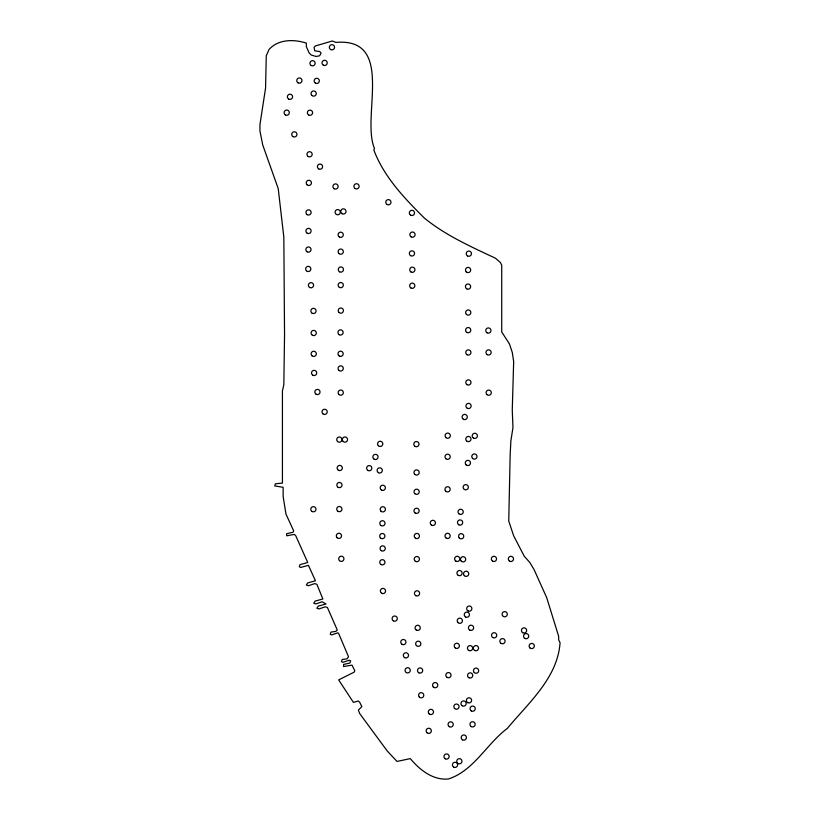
<?xml version="1.0" encoding="UTF-8"?>
<svg xmlns="http://www.w3.org/2000/svg" width="820" height="820" viewBox="0 0 820 820"><rect width="100%" height="100%" fill="white"/><g stroke="black" fill="none" stroke-linecap="round" stroke-linejoin="round"><path stroke-width="1.23" d="M284.54 334.796L283.833 384.693L282.428 391.027L282.428 483.093L275.407 483.8L274.7 485.911L283.136 487.316L283.136 496.448L285.944 514.027L293.673 530.889L292.976 532.293L286.651 533.707L286.651 535.808L294.38 534.404L295.784 535.808L307.736 562.52L300.007 564.631L299.3 566.733L300.704 567.44L308.433 565.328L315.464 580.796L307.736 582.907L306.332 585.008L308.433 585.716L314.767 583.604L316.868 584.311L322.875 598.979L315.136 601.08L313.732 603.192L315.843 603.899L322.168 601.788L326.011 603.991L318.273 606.093L316.868 608.204L318.98 608.911L325.304 606.8L327.416 607.507L337.256 629.996L335.851 631.4L330.931 632.107L330.224 634.208L331.628 634.916L337.953 632.804L338.66 633.511L348.5 656.707L347.096 658.808L342.176 659.516L341.468 661.627L342.873 662.324L349.207 660.213L350.611 660.92L349.904 663.031L343.58 664.436L343.58 666.547L352.016 665.133L354.824 670.76L354.127 672.164L338.66 679.893L353.42 702.391L358.34 700.987L359.744 702.391L361.856 706.604L358.34 710.12L359.744 713.636L387.153 750.884L396.993 761.431L410.348 758.613C419.635 769.857 432.919 780.425 448.304 779C473.775 770.913 486.803 743.658 507.344 728.396C528.408 702.966 557.723 677.812 560.06 642.644L558.656 639.836L558.656 636.32L546.704 597.667L534.056 569.551L529.833 562.52L524.216 556.196L513.668 535.808L508.748 521.048L510.153 454.987L510.86 440.924L512.971 427.568L512.264 410L513.668 361.507L512.264 352.364L509.456 343.928L501.727 331.987L501.727 265.208L500.313 262.4L495.393 258.187C470.782 246.605 445.67 235.442 424.411 218.12C404.352 198.214 383.883 176.792 373.807 149.947L374.504 148.533C360.861 116.748 395.681 37.402 335.851 42.404L332.336 41L315.464 45.92L314.06 47.324L314.767 50.84L319.687 51.547L321.091 52.951L319.687 55.76L316.171 56.467L311.252 55.053L309.14 52.951L306.332 46.627L306.332 43.111C293.99 39.114 278.441 39.063 269.073 49.436L266.264 55.76L265.567 88.088L259.94 124.64L259.94 130.964L262.748 145.027L278.216 188.6L283.833 237.093L284.54 334.796M415.268 513.064A2.614 2.614 0 0 0 419.184 510.798A2.614 2.614 0 0 0 415.268 508.543A2.614 2.614 0 0 0 415.268 513.064M431.535 525.159A2.614 2.614 0 0 0 435.451 522.893A2.614 2.614 0 0 0 431.535 520.638A2.614 2.614 0 0 0 431.535 525.159M322.772 413.7A2.614 2.614 0 0 0 327.139 412.532A2.614 2.614 0 0 0 323.941 409.334A2.614 2.614 0 0 0 322.772 413.7M338.844 370.291A2.614 2.614 0 0 0 343.221 369.123A2.614 2.614 0 0 0 340.013 365.925A2.614 2.614 0 0 0 338.844 370.291M336.405 214.44A2.614 2.614 0 0 0 340.32 212.175A2.614 2.614 0 0 0 336.405 209.91A2.614 2.614 0 0 0 336.405 214.44M339.388 237.041A2.614 2.614 0 0 0 343.303 234.776A2.614 2.614 0 0 0 339.388 232.511A2.614 2.614 0 0 0 339.388 237.041M467.082 384.693A2.614 2.614 0 0 0 471.008 382.428A2.614 2.614 0 0 0 467.082 380.172A2.614 2.614 0 0 0 467.082 384.693M312.399 335.257A2.614 2.614 0 0 0 316.315 332.992A2.614 2.614 0 0 0 312.399 330.726A2.614 2.614 0 0 0 312.399 335.257M312.082 511.475A2.614 2.614 0 0 0 315.997 509.22A2.614 2.614 0 0 0 312.082 506.955A2.614 2.614 0 0 0 312.082 511.475M466.252 271.851A2.614 2.614 0 0 0 470.618 270.672A2.614 2.614 0 0 0 467.42 267.474A2.614 2.614 0 0 0 466.252 271.851M466.395 314.398A2.614 2.614 0 0 0 470.772 313.23A2.614 2.614 0 0 0 467.574 310.032A2.614 2.614 0 0 0 466.395 314.398M458.052 763.512A2.614 2.614 0 0 0 461.978 761.247A2.614 2.614 0 0 0 458.052 758.982A2.614 2.614 0 0 0 458.052 763.512M466.734 288.855A2.614 2.614 0 0 0 470.649 286.59A2.614 2.614 0 0 0 466.734 284.325A2.614 2.614 0 0 0 466.734 288.855M447.146 677.412A2.614 2.614 0 0 0 451.061 675.147A2.614 2.614 0 0 0 447.146 672.882A2.614 2.614 0 0 0 447.146 677.412M418.784 672.779A2.614 2.614 0 0 0 422.7 670.514A2.614 2.614 0 0 0 418.784 668.259A2.614 2.614 0 0 0 418.784 672.779M381.126 525.569A2.614 2.614 0 0 0 385.041 523.303A2.614 2.614 0 0 0 381.126 521.038A2.614 2.614 0 0 0 381.126 525.569M311.897 355.695A2.614 2.614 0 0 0 316.274 354.527A2.614 2.614 0 0 0 313.076 351.319A2.614 2.614 0 0 0 311.897 355.695M339.224 334.714A2.614 2.614 0 0 0 343.149 332.459A2.614 2.614 0 0 0 339.224 330.193A2.614 2.614 0 0 0 339.224 334.714M467.543 255.932A2.614 2.614 0 0 0 471.459 253.667A2.614 2.614 0 0 0 467.543 251.402A2.614 2.614 0 0 0 467.543 255.932M410.953 287.994A2.614 2.614 0 0 0 414.869 285.729A2.614 2.614 0 0 0 410.953 283.464A2.614 2.614 0 0 0 410.953 287.994M339.285 356.044A2.614 2.614 0 0 0 343.201 353.779A2.614 2.614 0 0 0 339.285 351.513A2.614 2.614 0 0 0 339.285 356.044M307.233 214.686A2.614 2.614 0 0 0 311.149 212.431A2.614 2.614 0 0 0 307.233 210.166A2.614 2.614 0 0 0 307.233 214.686M411.035 271.994A2.614 2.614 0 0 0 414.961 269.739A2.614 2.614 0 0 0 411.035 267.474A2.614 2.614 0 0 0 411.035 271.994M410.646 255.686A2.614 2.614 0 0 0 414.571 253.431A2.614 2.614 0 0 0 410.646 251.166A2.614 2.614 0 0 0 410.646 255.686M308.258 156.548A2.614 2.614 0 0 0 312.174 154.283A2.614 2.614 0 0 0 308.258 152.028A2.614 2.614 0 0 0 308.258 156.548M318.703 168.91A2.614 2.614 0 0 0 322.619 166.644A2.614 2.614 0 0 0 318.703 164.389A2.614 2.614 0 0 0 318.703 168.91M334.222 188.743A2.614 2.614 0 0 0 338.137 186.488A2.614 2.614 0 0 0 334.222 184.223A2.614 2.614 0 0 0 334.222 188.743M306.987 184.715A2.614 2.614 0 0 0 311.354 183.547A2.614 2.614 0 0 0 308.156 180.349A2.614 2.614 0 0 0 306.987 184.715M311.815 95.407A2.614 2.614 0 0 0 316.192 94.238A2.614 2.614 0 0 0 312.994 91.04A2.614 2.614 0 0 0 311.815 95.407M298.049 82.82A2.614 2.614 0 0 0 301.975 80.565A2.614 2.614 0 0 0 298.049 78.3A2.614 2.614 0 0 0 298.049 82.82M315.444 83.138A2.614 2.614 0 0 0 319.359 80.873A2.614 2.614 0 0 0 315.444 78.617A2.614 2.614 0 0 0 315.444 83.138M288.681 99.056A2.614 2.614 0 0 0 292.596 96.791A2.614 2.614 0 0 0 288.681 94.536A2.614 2.614 0 0 0 288.681 99.056M468.845 677.709A2.614 2.614 0 0 0 472.771 675.454A2.614 2.614 0 0 0 468.845 673.189A2.614 2.614 0 0 0 468.845 677.709M458.79 513.689A2.614 2.614 0 0 0 463.167 512.52A2.614 2.614 0 0 0 459.969 509.322A2.614 2.614 0 0 0 458.79 513.689M473.499 438.116A2.614 2.614 0 0 0 477.424 435.851A2.614 2.614 0 0 0 473.499 433.585A2.614 2.614 0 0 0 473.499 438.116M466.877 332.407A2.614 2.614 0 0 0 470.803 330.142A2.614 2.614 0 0 0 466.877 327.877A2.614 2.614 0 0 0 466.877 332.407M308.679 114.964A2.614 2.614 0 0 0 312.594 112.699A2.614 2.614 0 0 0 308.679 110.444A2.614 2.614 0 0 0 308.679 114.964M458.78 524.779A2.614 2.614 0 0 0 462.705 522.514A2.614 2.614 0 0 0 458.78 520.259A2.614 2.614 0 0 0 458.78 524.779M469.727 630.057A2.614 2.614 0 0 0 473.642 627.802A2.614 2.614 0 0 0 469.727 625.537A2.614 2.614 0 0 0 469.727 630.057M464.438 489.478A2.614 2.614 0 0 0 468.353 487.213A2.614 2.614 0 0 0 464.438 484.958A2.614 2.614 0 0 0 464.438 489.478M445.721 491.159A2.614 2.614 0 0 0 450.098 489.991A2.614 2.614 0 0 0 446.89 486.793A2.614 2.614 0 0 0 445.721 491.159M445.25 758.787A2.614 2.614 0 0 0 449.165 756.522A2.614 2.614 0 0 0 445.25 754.256A2.614 2.614 0 0 0 445.25 758.787M457.98 622.595A2.614 2.614 0 0 0 462.347 621.427A2.614 2.614 0 0 0 459.149 618.218A2.614 2.614 0 0 0 457.98 622.595M462.49 739.824A2.614 2.614 0 0 0 466.416 737.559A2.614 2.614 0 0 0 462.49 735.294A2.614 2.614 0 0 0 462.49 739.824M426.902 732.691A2.614 2.614 0 0 0 431.269 731.512A2.614 2.614 0 0 0 428.071 728.314A2.614 2.614 0 0 0 426.902 732.691M453.706 767.12A2.614 2.614 0 0 0 457.621 764.865A2.614 2.614 0 0 0 453.706 762.6A2.614 2.614 0 0 0 453.706 767.12M406.361 672.574A2.614 2.614 0 0 0 410.287 670.309A2.614 2.614 0 0 0 406.361 668.044A2.614 2.614 0 0 0 406.361 672.574M455.489 648.107A2.614 2.614 0 0 0 459.405 645.842A2.614 2.614 0 0 0 455.489 643.577A2.614 2.614 0 0 0 455.489 648.107M492.82 637.56A2.614 2.614 0 0 0 496.746 635.305A2.614 2.614 0 0 0 492.82 633.04A2.614 2.614 0 0 0 492.82 637.56M524.831 638.411A2.614 2.614 0 0 0 528.746 636.146A2.614 2.614 0 0 0 524.831 633.891A2.614 2.614 0 0 0 524.831 638.411M474.226 672.523A2.614 2.614 0 0 0 478.593 671.354A2.614 2.614 0 0 0 475.395 668.156A2.614 2.614 0 0 0 474.226 672.523M449.35 726.704A2.614 2.614 0 0 0 453.265 724.439A2.614 2.614 0 0 0 449.35 722.174A2.614 2.614 0 0 0 449.35 726.704M501.163 643.444A2.614 2.614 0 0 0 505.089 641.178A2.614 2.614 0 0 0 501.163 638.923A2.614 2.614 0 0 0 501.163 643.444M316.12 394.246A2.614 2.614 0 0 0 320.046 391.981A2.614 2.614 0 0 0 316.12 389.726A2.614 2.614 0 0 0 316.12 394.246M487.275 354.691A2.614 2.614 0 0 0 491.19 352.436A2.614 2.614 0 0 0 487.275 350.171A2.614 2.614 0 0 0 487.275 354.691M312.809 375.222A2.614 2.614 0 0 0 316.725 372.967A2.614 2.614 0 0 0 312.809 370.702A2.614 2.614 0 0 0 312.809 375.222M338.896 394.461A2.614 2.614 0 0 0 343.262 393.282A2.614 2.614 0 0 0 340.064 390.084A2.614 2.614 0 0 0 338.896 394.461M468.743 650.434A2.614 2.614 0 0 0 472.658 648.169A2.614 2.614 0 0 0 468.743 645.914A2.614 2.614 0 0 0 468.743 650.434M522.75 632.702A2.614 2.614 0 0 0 526.665 630.436A2.614 2.614 0 0 0 522.75 628.171A2.614 2.614 0 0 0 522.75 632.702M503.398 616.466A2.614 2.614 0 0 0 507.313 614.2A2.614 2.614 0 0 0 503.398 611.935A2.614 2.614 0 0 0 503.398 616.466M459.313 538.104A2.614 2.614 0 0 0 463.679 536.926A2.614 2.614 0 0 0 460.481 533.728A2.614 2.614 0 0 0 459.313 538.104M455.91 561.157A2.614 2.614 0 0 0 459.825 558.891A2.614 2.614 0 0 0 455.91 556.626A2.614 2.614 0 0 0 455.91 561.157M474.626 650.434A2.614 2.614 0 0 0 478.542 648.169A2.614 2.614 0 0 0 474.626 645.914A2.614 2.614 0 0 0 474.626 650.434M338.035 511.352A2.614 2.614 0 0 0 341.95 509.087A2.614 2.614 0 0 0 338.035 506.821A2.614 2.614 0 0 0 338.035 511.352M467.964 610.859A2.614 2.614 0 0 0 471.879 608.604A2.614 2.614 0 0 0 467.964 606.339A2.614 2.614 0 0 0 467.964 610.859M465.555 616.947A2.614 2.614 0 0 0 469.47 614.682A2.614 2.614 0 0 0 465.555 612.417A2.614 2.614 0 0 0 465.555 616.947M446.285 538.156A2.614 2.614 0 0 0 450.2 535.89A2.614 2.614 0 0 0 446.285 533.625A2.614 2.614 0 0 0 446.285 538.156M467.236 408.227A2.614 2.614 0 0 0 471.151 405.961A2.614 2.614 0 0 0 467.236 403.696A2.614 2.614 0 0 0 467.236 408.227M415.545 538.268A2.614 2.614 0 0 0 419.461 536.003A2.614 2.614 0 0 0 415.545 533.748A2.614 2.614 0 0 0 415.545 538.268M415.73 595.627A2.614 2.614 0 0 0 419.645 593.372A2.614 2.614 0 0 0 415.73 591.107A2.614 2.614 0 0 0 415.73 595.627M463.392 419.256A2.614 2.614 0 0 0 467.308 416.99A2.614 2.614 0 0 0 463.392 414.725A2.614 2.614 0 0 0 463.392 419.256M486.854 394.522A2.614 2.614 0 0 0 491.221 393.354A2.614 2.614 0 0 0 488.023 390.156A2.614 2.614 0 0 0 486.854 394.522M307.203 233.218A2.614 2.614 0 0 0 311.118 230.953A2.614 2.614 0 0 0 307.203 228.688A2.614 2.614 0 0 0 307.203 233.218M467.051 354.722A2.614 2.614 0 0 0 470.967 352.467A2.614 2.614 0 0 0 467.051 350.202A2.614 2.614 0 0 0 467.051 354.722M381.659 593.26A2.614 2.614 0 0 0 385.574 590.995A2.614 2.614 0 0 0 381.659 588.729A2.614 2.614 0 0 0 381.659 593.26M415.514 561.372A2.614 2.614 0 0 0 419.44 559.107A2.614 2.614 0 0 0 415.514 556.841A2.614 2.614 0 0 0 415.514 561.372M355.203 188.579A2.614 2.614 0 0 0 359.129 186.314A2.614 2.614 0 0 0 355.203 184.059A2.614 2.614 0 0 0 355.203 188.579M487.059 332.797A2.614 2.614 0 0 0 490.975 330.532A2.614 2.614 0 0 0 487.059 328.266A2.614 2.614 0 0 0 487.059 332.797M342.114 213.702A2.614 2.614 0 0 0 346.03 211.437A2.614 2.614 0 0 0 342.114 209.172A2.614 2.614 0 0 0 342.114 213.702M330.634 49.538A2.614 2.614 0 0 0 334.55 47.273A2.614 2.614 0 0 0 330.634 45.018A2.614 2.614 0 0 0 330.634 49.538M311.231 65.518A2.614 2.614 0 0 0 315.146 63.253A2.614 2.614 0 0 0 311.231 60.987A2.614 2.614 0 0 0 311.231 65.518M323.316 65.159A2.614 2.614 0 0 0 327.241 62.894A2.614 2.614 0 0 0 323.316 60.639A2.614 2.614 0 0 0 323.316 65.159M285.401 114.913A2.614 2.614 0 0 0 289.327 112.647A2.614 2.614 0 0 0 285.401 110.392A2.614 2.614 0 0 0 285.401 114.913M293.037 136.643A2.614 2.614 0 0 0 296.953 134.377A2.614 2.614 0 0 0 293.037 132.112A2.614 2.614 0 0 0 293.037 136.643M387.06 204.477A2.614 2.614 0 0 0 390.986 202.212A2.614 2.614 0 0 0 387.06 199.947A2.614 2.614 0 0 0 387.06 204.477M410.635 215.188A2.614 2.614 0 0 0 414.551 212.923A2.614 2.614 0 0 0 410.635 210.658A2.614 2.614 0 0 0 410.635 215.188M411.168 236.877A2.614 2.614 0 0 0 415.094 234.612A2.614 2.614 0 0 0 411.168 232.357A2.614 2.614 0 0 0 411.168 236.877M338.885 253.482A2.614 2.614 0 0 0 343.262 252.314A2.614 2.614 0 0 0 340.054 249.116A2.614 2.614 0 0 0 338.885 253.482M307.131 251.812A2.614 2.614 0 0 0 311.046 249.546A2.614 2.614 0 0 0 307.131 247.291A2.614 2.614 0 0 0 307.131 251.812M339.572 271.799A2.614 2.614 0 0 0 343.488 269.534A2.614 2.614 0 0 0 339.572 267.269A2.614 2.614 0 0 0 339.572 271.799M306.424 270.795A2.614 2.614 0 0 0 310.79 269.626A2.614 2.614 0 0 0 307.592 266.428A2.614 2.614 0 0 0 306.424 270.795M309.693 287.492A2.614 2.614 0 0 0 313.609 285.237A2.614 2.614 0 0 0 309.693 282.972A2.614 2.614 0 0 0 309.693 287.492M339.429 287.379A2.614 2.614 0 0 0 343.344 285.114A2.614 2.614 0 0 0 339.429 282.849A2.614 2.614 0 0 0 339.429 287.379M338.988 312.451A2.614 2.614 0 0 0 343.354 311.282A2.614 2.614 0 0 0 340.156 308.074A2.614 2.614 0 0 0 338.988 312.451M311.62 312.789A2.614 2.614 0 0 0 315.997 311.61A2.614 2.614 0 0 0 312.799 308.412A2.614 2.614 0 0 0 311.62 312.789M337.502 441.447A2.614 2.614 0 0 0 341.878 440.279A2.614 2.614 0 0 0 338.67 437.08A2.614 2.614 0 0 0 337.502 441.447M343.098 441.406A2.614 2.614 0 0 0 347.475 440.237A2.614 2.614 0 0 0 344.277 437.039A2.614 2.614 0 0 0 343.098 441.406M378.338 445.711A2.614 2.614 0 0 0 382.714 444.532A2.614 2.614 0 0 0 379.516 441.334A2.614 2.614 0 0 0 378.338 445.711M414.551 445.998A2.614 2.614 0 0 0 418.917 444.819A2.614 2.614 0 0 0 415.719 441.621A2.614 2.614 0 0 0 414.551 445.998M445.875 437.542A2.614 2.614 0 0 0 450.241 436.373A2.614 2.614 0 0 0 447.043 433.165A2.614 2.614 0 0 0 445.875 437.542M466.559 440.873A2.614 2.614 0 0 0 470.926 439.704A2.614 2.614 0 0 0 467.728 436.506A2.614 2.614 0 0 0 466.559 440.873M472.545 458.38A2.614 2.614 0 0 0 476.912 457.211A2.614 2.614 0 0 0 473.714 454.013A2.614 2.614 0 0 0 472.545 458.38M466.037 464.807A2.614 2.614 0 0 0 470.413 463.638A2.614 2.614 0 0 0 467.205 460.44A2.614 2.614 0 0 0 466.037 464.807M445.762 458.616A2.614 2.614 0 0 0 450.129 457.447A2.614 2.614 0 0 0 446.931 454.249A2.614 2.614 0 0 0 445.762 458.616M414.725 474.329A2.614 2.614 0 0 0 419.102 473.16A2.614 2.614 0 0 0 415.894 469.962A2.614 2.614 0 0 0 414.725 474.329M374.156 459.21A2.614 2.614 0 0 0 378.071 456.945A2.614 2.614 0 0 0 374.156 454.69A2.614 2.614 0 0 0 374.156 459.21M338.424 470.249A2.614 2.614 0 0 0 342.35 467.984A2.614 2.614 0 0 0 338.424 465.729A2.614 2.614 0 0 0 338.424 470.249M367.924 470.444A2.614 2.614 0 0 0 371.849 468.189A2.614 2.614 0 0 0 367.924 465.924A2.614 2.614 0 0 0 367.924 470.444M378.42 472.679A2.614 2.614 0 0 0 382.335 470.413A2.614 2.614 0 0 0 378.42 468.158A2.614 2.614 0 0 0 378.42 472.679M337.584 486.895A2.614 2.614 0 0 0 341.95 485.727A2.614 2.614 0 0 0 338.752 482.529A2.614 2.614 0 0 0 337.584 486.895M381.474 490.073A2.614 2.614 0 0 0 385.4 487.808A2.614 2.614 0 0 0 381.474 485.553A2.614 2.614 0 0 0 381.474 490.073M414.776 493.63A2.614 2.614 0 0 0 419.143 492.461A2.614 2.614 0 0 0 415.945 489.263A2.614 2.614 0 0 0 414.776 493.63M380.962 511.157A2.614 2.614 0 0 0 385.338 509.989A2.614 2.614 0 0 0 382.13 506.78A2.614 2.614 0 0 0 380.962 511.157M337.082 537.694A2.614 2.614 0 0 0 341.448 536.516A2.614 2.614 0 0 0 338.25 533.318A2.614 2.614 0 0 0 337.082 537.694M339.48 560.654A2.614 2.614 0 0 0 343.857 559.476A2.614 2.614 0 0 0 340.648 556.278A2.614 2.614 0 0 0 339.48 560.654M380.459 537.93A2.614 2.614 0 0 0 384.826 536.751A2.614 2.614 0 0 0 381.628 533.553A2.614 2.614 0 0 0 380.459 537.93M381.372 550.702A2.614 2.614 0 0 0 385.287 548.436A2.614 2.614 0 0 0 381.372 546.171A2.614 2.614 0 0 0 381.372 550.702M381.054 564.529A2.614 2.614 0 0 0 384.969 562.264A2.614 2.614 0 0 0 381.054 559.999A2.614 2.614 0 0 0 381.054 564.529M461.26 561.157A2.614 2.614 0 0 0 465.637 559.988A2.614 2.614 0 0 0 462.429 556.78A2.614 2.614 0 0 0 461.26 561.157M492.646 561.177A2.614 2.614 0 0 0 496.561 558.912A2.614 2.614 0 0 0 492.646 556.647A2.614 2.614 0 0 0 492.646 561.177M509.62 561.198A2.614 2.614 0 0 0 513.535 558.932A2.614 2.614 0 0 0 509.62 556.667A2.614 2.614 0 0 0 509.62 561.198M464.304 575.64A2.614 2.614 0 0 0 468.671 574.471A2.614 2.614 0 0 0 465.473 571.274A2.614 2.614 0 0 0 464.304 575.64M458.226 575.353A2.614 2.614 0 0 0 462.142 573.088A2.614 2.614 0 0 0 458.226 570.833A2.614 2.614 0 0 0 458.226 575.353M529.874 647.851A2.614 2.614 0 0 0 534.25 646.683A2.614 2.614 0 0 0 531.053 643.485A2.614 2.614 0 0 0 529.874 647.851M393.405 620.873A2.614 2.614 0 0 0 397.321 618.608A2.614 2.614 0 0 0 393.405 616.343A2.614 2.614 0 0 0 393.405 620.873M416.375 630.119A2.614 2.614 0 0 0 420.291 627.853A2.614 2.614 0 0 0 416.375 625.588A2.614 2.614 0 0 0 416.375 630.119M402.056 644.335A2.614 2.614 0 0 0 405.972 642.08A2.614 2.614 0 0 0 402.056 639.815A2.614 2.614 0 0 0 402.056 644.335M416.416 645.606A2.614 2.614 0 0 0 420.783 644.438A2.614 2.614 0 0 0 417.585 641.24A2.614 2.614 0 0 0 416.416 645.606M404.619 657.62A2.614 2.614 0 0 0 408.534 655.354A2.614 2.614 0 0 0 404.619 653.099A2.614 2.614 0 0 0 404.619 657.62M433.319 687.006A2.614 2.614 0 0 0 437.695 685.827A2.614 2.614 0 0 0 434.497 682.63A2.614 2.614 0 0 0 433.319 687.006M419.348 697.123A2.614 2.614 0 0 0 423.714 695.944A2.614 2.614 0 0 0 420.516 692.746A2.614 2.614 0 0 0 419.348 697.123M429.065 713.81A2.614 2.614 0 0 0 433.431 712.631A2.614 2.614 0 0 0 430.233 709.433A2.614 2.614 0 0 0 429.065 713.81M454.598 708.49A2.614 2.614 0 0 0 458.974 707.311A2.614 2.614 0 0 0 455.776 704.114A2.614 2.614 0 0 0 454.598 708.49M462.275 705.805A2.614 2.614 0 0 0 466.19 703.539A2.614 2.614 0 0 0 462.275 701.274A2.614 2.614 0 0 0 462.275 705.805M471.336 710.93A2.614 2.614 0 0 0 475.251 708.664A2.614 2.614 0 0 0 471.336 706.399A2.614 2.614 0 0 0 471.336 710.93M467.707 702.627A2.614 2.614 0 0 0 471.623 700.372A2.614 2.614 0 0 0 467.707 698.107A2.614 2.614 0 0 0 467.707 702.627M471.274 726.592A2.614 2.614 0 0 0 475.19 724.326A2.614 2.614 0 0 0 471.274 722.061A2.614 2.614 0 0 0 471.274 726.592"/></g></svg>
